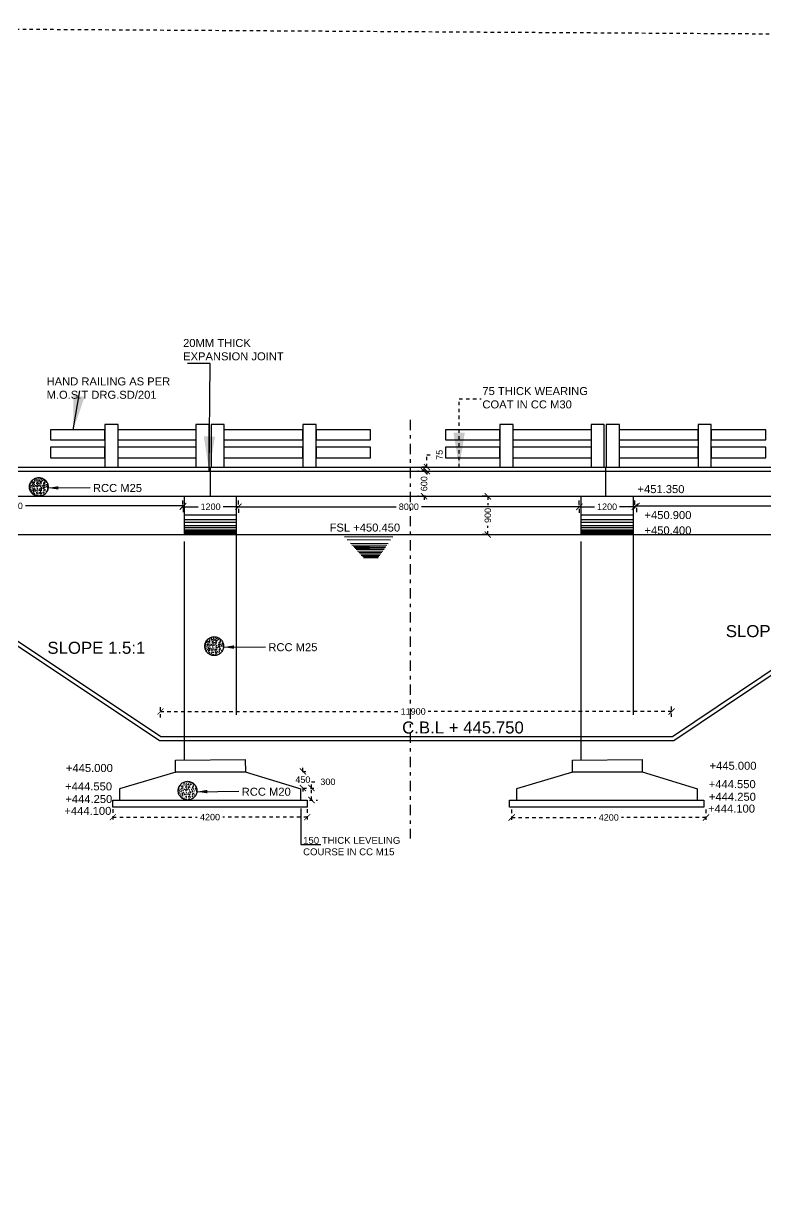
# Model space of a CAD drawing. Header units: inches. Extents: x 334 to 11487, y 381 to 10656.
# Drawn here: x 507.82 to 529.4, y 494.18 to 528.01 of the extents above; entities that cross this region are included whole.
import ezdxf

# ---------------------------------------------------------------- set-up
doc = ezdxf.new("R2010")
doc.units = ezdxf.units.IN
doc.header["$MEASUREMENT"] = 0
doc.linetypes.add('DASHDOT', pattern=[1, 0.5, -0.25, 0, -0.25])
doc.linetypes.add('HIDDEN', pattern=[9.525, 6.35, -3.175])
for name, color, linetype in [('DIMENSION', 255, 'Continuous'), ('DRAWING', 7, 'Continuous'), ('HATCH', 7, 'Continuous'), ('TEXT', 255, 'Continuous')]:
    doc.layers.add(name, color=color, linetype=linetype)
doc.layers.get('0').off()
doc.styles.get("Standard").update_dxf_attribs({"font": 'arial.ttf'})
doc.styles.add('TIMES NEW ROMAN', font='times.ttf')
doc.dimstyles.new('dig', dxfattribs={"dimtxt": 0.1875, "dimasz": 0.18, "dimexe": 0.18, "dimexo": 0.0625, "dimgap": 0.09, "dimtad": 0, "dimtih": 1, "dimtoh": 1, "dimdec": 4, "dimzin": 0, "dimdsep": 46, "dimtxsty": 'Standard', "dimblk": 'ARCHTICK', "dimcen": 0.09, "dimadec": 0, "dimazin": 0, "dimtfac": 1, "dimtdec": 4, "dimtofl": 0, "dimtmove": 0, "dimatfit": 3, "dimldrblk": 'ARCHTICK', "dimfxl": 1, "dimtolj": 1, "dimtzin": 0, "dimarcsym": 0})
doc.dimstyles.new('ISO-25', dxfattribs={"dimtxt": 0.636364, "dimasz": 1, "dimexe": 1.25, "dimexo": 0.625, "dimtad": 0, "dimtih": 1, "dimtoh": 1, "dimlfac": 100, "dimtxsty": 'TIMES NEW ROMAN', "dimcen": 2.5, "dimadec": 0, "dimazin": 0, "dimtfac": 1, "dimtmove": 0, "dimatfit": 3, "dimfxl": 1, "dimarcsym": 0})

# ---------------------------------------------------------------- blocks, each defined once
blk = doc.blocks.new('_ArchTick')
at = {"color": 0, "linetype": 'ByBlock', "const_width": 0.15}
blk.add_lwpolyline([(-0.5, -0.5), (0.5, 0.5)], dxfattribs=at)
blk = doc.blocks.new('*D33')
at = {"layer": 'Defpoints', "color": 0, "linetype": 'HIDDEN', "transparency": 16777216}
for p in [(523.984, 513.932), (525.6, 513.949), (525.6, 513.932)]:
    blk.add_point(p, dxfattribs=at)
at = {"layer": 'DIMENSION', "color": 0, "linetype": 'HIDDEN', "lineweight": -2, "transparency": 16777216}
for p, q in [((523.984, 513.995), (523.984, 514.129)), ((523.984, 513.949), (524.431, 513.949)), ((525.6, 513.949), (525.153, 513.949)), ((525.6, 513.995), (525.6, 514.129))]:
    blk.add_line(p, q, dxfattribs=at)
at = {"layer": 'DIMENSION', "color": 0, "linetype": 'HIDDEN', "lineweight": -2, "transparency": 16777216, "xscale": 0.18, "yscale": 0.18, "zscale": 0.18, "rotation": 180}
blk.add_blockref('_ArchTick', (523.984, 513.949), dxfattribs=at)
at = {"layer": 'DIMENSION', "color": 0, "linetype": 'HIDDEN', "lineweight": -2, "transparency": 16777216, "xscale": 0.18, "yscale": 0.18, "zscale": 0.18}
blk.add_blockref('_ArchTick', (525.6, 513.949), dxfattribs=at)
at = {"layer": 'DIMENSION', "color": 0, "linetype": 'HIDDEN', "transparency": 16777216, "insert": (524.792, 513.949), "char_height": 0.1875, "attachment_point": 5}
blk.add_mtext('\\A1;1200', dxfattribs=at)
blk = doc.blocks.new('*D34')
at = {"layer": 'Defpoints', "color": 0, "linetype": 'HIDDEN', "transparency": 16777216}
for p in [(514.077, 513.953), (523.984, 513.953), (523.984, 513.949)]:
    blk.add_point(p, dxfattribs=at)
at = {"layer": 'DIMENSION', "color": 0, "linetype": 'HIDDEN', "lineweight": -2, "transparency": 16777216}
for p, q in [((514.077, 513.949), (518.661, 513.949)), ((523.984, 513.949), (519.4, 513.949)), ((514.077, 513.89), (514.077, 513.769)), ((523.984, 513.89), (523.984, 513.769))]:
    blk.add_line(p, q, dxfattribs=at)
at = {"layer": 'DIMENSION', "color": 0, "linetype": 'HIDDEN', "lineweight": -2, "transparency": 16777216, "xscale": 0.18, "yscale": 0.18, "zscale": 0.18, "rotation": 180}
blk.add_blockref('_ArchTick', (514.077, 513.949), dxfattribs=at)
at = {"layer": 'DIMENSION', "color": 0, "linetype": 'HIDDEN', "lineweight": -2, "transparency": 16777216, "xscale": 0.18, "yscale": 0.18, "zscale": 0.18}
blk.add_blockref('_ArchTick', (523.984, 513.949), dxfattribs=at)
at = {"layer": 'DIMENSION', "color": 0, "linetype": 'HIDDEN', "transparency": 16777216, "insert": (519.03, 513.949), "char_height": 0.1875, "attachment_point": 5}
blk.add_mtext('\\A1;8000', dxfattribs=at)
blk = doc.blocks.new('*D35')
at = {"layer": 'Defpoints', "color": 0, "linetype": 'HIDDEN', "transparency": 16777216}
for p in [(512.461, 513.949), (514.077, 513.949), (514.077, 513.949)]:
    blk.add_point(p, dxfattribs=at)
at = {"layer": 'DIMENSION', "color": 0, "linetype": 'HIDDEN', "lineweight": -2, "transparency": 16777216}
for p, q in [((512.461, 514.011), (512.461, 514.129)), ((512.461, 513.949), (512.908, 513.949)), ((514.077, 513.949), (513.63, 513.949)), ((514.077, 514.011), (514.077, 514.129))]:
    blk.add_line(p, q, dxfattribs=at)
at = {"layer": 'DIMENSION', "color": 0, "linetype": 'HIDDEN', "lineweight": -2, "transparency": 16777216, "xscale": 0.18, "yscale": 0.18, "zscale": 0.18, "rotation": 180}
blk.add_blockref('_ArchTick', (512.461, 513.949), dxfattribs=at)
at = {"layer": 'DIMENSION', "color": 0, "linetype": 'HIDDEN', "lineweight": -2, "transparency": 16777216, "xscale": 0.18, "yscale": 0.18, "zscale": 0.18}
blk.add_blockref('_ArchTick', (514.077, 513.949), dxfattribs=at)
at = {"layer": 'DIMENSION', "color": 0, "linetype": 'HIDDEN', "transparency": 16777216, "insert": (513.269, 513.949), "char_height": 0.1875, "attachment_point": 5}
blk.add_mtext('\\A1;1200', dxfattribs=at)
blk = doc.blocks.new('*D36')
at = {"layer": 'Defpoints', "color": 0, "linetype": 'HIDDEN', "transparency": 16777216}
for p in [(525.647, 513.978), (535.553, 513.978), (535.553, 513.974)]:
    blk.add_point(p, dxfattribs=at)
at = {"layer": 'DIMENSION', "color": 0, "linetype": 'HIDDEN', "lineweight": -2, "transparency": 16777216}
for p, q in [((525.647, 513.974), (530.23, 513.974)), ((525.647, 513.915), (525.647, 513.794)), ((535.553, 513.974), (530.97, 513.974)), ((535.553, 513.915), (535.553, 513.794))]:
    blk.add_line(p, q, dxfattribs=at)
at = {"layer": 'DIMENSION', "color": 0, "linetype": 'HIDDEN', "lineweight": -2, "transparency": 16777216, "xscale": 0.18, "yscale": 0.18, "zscale": 0.18, "rotation": 180}
blk.add_blockref('_ArchTick', (525.647, 513.974), dxfattribs=at)
at = {"layer": 'DIMENSION', "color": 0, "linetype": 'HIDDEN', "lineweight": -2, "transparency": 16777216, "xscale": 0.18, "yscale": 0.18, "zscale": 0.18}
blk.add_blockref('_ArchTick', (535.553, 513.974), dxfattribs=at)
at = {"layer": 'DIMENSION', "color": 0, "linetype": 'HIDDEN', "transparency": 16777216, "insert": (530.6, 513.974), "char_height": 0.1875, "attachment_point": 5}
blk.add_mtext('\\A1;8000', dxfattribs=at)
blk = doc.blocks.new('*D37')
at = {"layer": 'Defpoints', "color": 0, "linetype": 'HIDDEN', "transparency": 16777216}
for p in [(502.568, 513.978), (512.474, 513.978), (512.474, 513.974)]:
    blk.add_point(p, dxfattribs=at)
at = {"layer": 'DIMENSION', "color": 0, "linetype": 'HIDDEN', "lineweight": -2, "transparency": 16777216}
for p, q in [((502.568, 513.974), (507.151, 513.974)), ((502.568, 513.915), (502.568, 513.794)), ((512.474, 513.974), (507.891, 513.974)), ((512.474, 513.915), (512.474, 513.794))]:
    blk.add_line(p, q, dxfattribs=at)
at = {"layer": 'DIMENSION', "color": 0, "linetype": 'HIDDEN', "lineweight": -2, "transparency": 16777216, "xscale": 0.18, "yscale": 0.18, "zscale": 0.18, "rotation": 180}
blk.add_blockref('_ArchTick', (502.568, 513.974), dxfattribs=at)
at = {"layer": 'DIMENSION', "color": 0, "linetype": 'HIDDEN', "lineweight": -2, "transparency": 16777216, "xscale": 0.18, "yscale": 0.18, "zscale": 0.18}
blk.add_blockref('_ArchTick', (512.474, 513.974), dxfattribs=at)
at = {"layer": 'DIMENSION', "color": 0, "linetype": 'HIDDEN', "transparency": 16777216, "insert": (507.521, 513.974), "char_height": 0.1875, "attachment_point": 5}
blk.add_mtext('\\A1;8000', dxfattribs=at)
blk = doc.blocks.new('*D52')
at = {"layer": 'Defpoints', "color": 0, "linetype": 'DASHDOT', "ltscale": 0.02, "transparency": 16777216}
for p in [(510.428, 505.214), (516.076, 505.214), (516.076, 504.924)]:
    blk.add_point(p, dxfattribs=at)
at = {"layer": 'DIMENSION', "color": 0, "linetype": 'DASHDOT', "lineweight": -2, "ltscale": 0.02, "transparency": 16777216}
for p, q in [((510.428, 505.152), (510.428, 504.744)), ((516.076, 505.152), (516.076, 504.744)), ((510.428, 504.924), (512.879, 504.924)), ((516.076, 504.924), (513.625, 504.924))]:
    blk.add_line(p, q, dxfattribs=at)
at = {"layer": 'DIMENSION', "color": 0, "linetype": 'DASHDOT', "lineweight": -2, "ltscale": 0.02, "transparency": 16777216, "xscale": 0.18, "yscale": 0.18, "zscale": 0.18, "rotation": 180}
blk.add_blockref('_ArchTick', (510.428, 504.924), dxfattribs=at)
at = {"layer": 'DIMENSION', "color": 0, "linetype": 'DASHDOT', "lineweight": -2, "ltscale": 0.02, "transparency": 16777216, "xscale": 0.18, "yscale": 0.18, "zscale": 0.18}
blk.add_blockref('_ArchTick', (516.076, 504.924), dxfattribs=at)
at = {"layer": 'DIMENSION', "color": 0, "linetype": 'DASHDOT', "ltscale": 0.02, "transparency": 16777216, "insert": (513.252, 504.924), "char_height": 0.1875, "attachment_point": 5}
blk.add_mtext('\\A1;4200', dxfattribs=at)
blk = doc.blocks.new('*D53')
at = {"layer": 'Defpoints', "color": 0, "linetype": 'DASHDOT', "ltscale": 0.02, "transparency": 16777216}
for p in [(522.017, 505.206), (527.665, 505.206), (527.665, 504.915)]:
    blk.add_point(p, dxfattribs=at)
at = {"layer": 'DIMENSION', "color": 0, "linetype": 'DASHDOT', "lineweight": -2, "ltscale": 0.02, "transparency": 16777216}
for p, q in [((522.017, 505.143), (522.017, 504.735)), ((527.665, 505.143), (527.665, 504.735)), ((522.017, 504.915), (524.468, 504.915)), ((527.665, 504.915), (525.215, 504.915))]:
    blk.add_line(p, q, dxfattribs=at)
at = {"layer": 'DIMENSION', "color": 0, "linetype": 'DASHDOT', "lineweight": -2, "ltscale": 0.02, "transparency": 16777216, "xscale": 0.18, "yscale": 0.18, "zscale": 0.18, "rotation": 180}
blk.add_blockref('_ArchTick', (522.017, 504.915), dxfattribs=at)
at = {"layer": 'DIMENSION', "color": 0, "linetype": 'DASHDOT', "lineweight": -2, "ltscale": 0.02, "transparency": 16777216, "xscale": 0.18, "yscale": 0.18, "zscale": 0.18}
blk.add_blockref('_ArchTick', (527.665, 504.915), dxfattribs=at)
at = {"layer": 'DIMENSION', "color": 0, "linetype": 'DASHDOT', "ltscale": 0.02, "transparency": 16777216, "insert": (524.841, 504.915), "char_height": 0.1875, "attachment_point": 5}
blk.add_mtext('\\A1;4200', dxfattribs=at)
blk = doc.blocks.new('*D54')
at = {"layer": 'Defpoints', "color": 0, "linetype": 'DASHDOT', "ltscale": 0.02, "transparency": 16777216}
for p in [(519.473, 514.985), (519.574, 514.985), (519.574, 514.253)]:
    blk.add_point(p, dxfattribs=at)
at = {"layer": 'DIMENSION', "color": 0, "linetype": 'DASHDOT', "lineweight": -2, "ltscale": 0.02, "transparency": 16777216}
for p, q in [((519.511, 514.985), (519.293, 514.985)), ((519.473, 514.985), (519.473, 515.165)), ((519.511, 514.253), (519.293, 514.253)), ((519.473, 514.253), (519.473, 514.073))]:
    blk.add_line(p, q, dxfattribs=at)
at = {"layer": 'DIMENSION', "color": 0, "linetype": 'DASHDOT', "lineweight": -2, "ltscale": 0.02, "transparency": 16777216, "xscale": 0.18, "yscale": 0.18, "zscale": 0.18}
for p, rotation in [((519.473, 514.985), 270), ((519.473, 514.253), 90)]:
    blk.add_blockref('_ArchTick', p, dxfattribs=dict(at, rotation=rotation))
at = {"layer": 'DIMENSION', "color": 0, "linetype": 'DASHDOT', "ltscale": 0.02, "transparency": 16777216, "insert": (519.473, 514.619), "char_height": 0.1875, "attachment_point": 5, "rotation": 90}
blk.add_mtext('\\A1;600', dxfattribs=at)
blk = doc.blocks.new('*D55')
at = {"layer": 'Defpoints', "color": 0, "linetype": 'DASHDOT', "ltscale": 0.02, "transparency": 16777216}
for p in [(519.555, 515.1), (519.574, 515.1), (519.574, 514.985)]:
    blk.add_point(p, dxfattribs=at)
at = {"layer": 'DIMENSION', "color": 0, "linetype": 'DASHDOT', "lineweight": -2, "ltscale": 0.02, "transparency": 16777216}
for p, q in [((519.555, 515.1), (519.555, 515.46)), ((519.555, 515.46), (519.735, 515.46)), ((519.511, 515.1), (519.375, 515.1)), ((519.511, 514.985), (519.375, 514.985)), ((519.555, 514.985), (519.555, 514.805))]:
    blk.add_line(p, q, dxfattribs=at)
at = {"layer": 'DIMENSION', "color": 0, "linetype": 'DASHDOT', "lineweight": -2, "ltscale": 0.02, "transparency": 16777216, "xscale": 0.18, "yscale": 0.18, "zscale": 0.18}
for p, rotation in [((519.555, 515.1), 270), ((519.555, 514.985), 90)]:
    blk.add_blockref('_ArchTick', p, dxfattribs=dict(at, rotation=rotation))
at = {"layer": 'DIMENSION', "color": 0, "linetype": 'DASHDOT', "ltscale": 0.02, "transparency": 16777216, "insert": (519.921, 515.46), "char_height": 0.1875, "attachment_point": 5, "rotation": 90}
blk.add_mtext('\\A1;75', dxfattribs=at)
blk = doc.blocks.new('*D56')
at = {"layer": 'Defpoints', "color": 0, "linetype": 'DASHDOT', "ltscale": 0.02, "transparency": 16777216}
for p in [(521.326, 514.253), (521.326, 513.139), (521.326, 513.139)]:
    blk.add_point(p, dxfattribs=at)
at = {"layer": 'DIMENSION', "color": 0, "linetype": 'DASHDOT', "lineweight": -2, "ltscale": 0.02, "transparency": 16777216}
for p, q in [((521.264, 514.253), (521.146, 514.253)), ((521.326, 514.253), (521.326, 513.993)), ((521.326, 513.139), (521.326, 513.399)), ((521.264, 513.139), (521.146, 513.139))]:
    blk.add_line(p, q, dxfattribs=at)
at = {"layer": 'DIMENSION', "color": 0, "linetype": 'DASHDOT', "lineweight": -2, "ltscale": 0.02, "transparency": 16777216, "xscale": 0.18, "yscale": 0.18, "zscale": 0.18}
for p, rotation in [((521.326, 514.253), 90), ((521.326, 513.139), 270)]:
    blk.add_blockref('_ArchTick', p, dxfattribs=dict(at, rotation=rotation))
at = {"layer": 'DIMENSION', "color": 0, "linetype": 'DASHDOT', "ltscale": 0.02, "transparency": 16777216, "insert": (521.326, 513.696), "char_height": 0.1875, "attachment_point": 5, "rotation": 90}
blk.add_mtext('\\A1;900', dxfattribs=at)
blk = doc.blocks.new('*D57')
at = {"layer": 'Defpoints', "color": 0, "linetype": 'DASHDOT', "ltscale": 0.02, "transparency": 16777216}
for p in [(526.666, 507.994), (511.811, 507.758), (526.666, 507.774)]:
    blk.add_point(p, dxfattribs=at)
at = {"layer": 'DIMENSION', "color": 0, "linetype": 'DASHDOT', "lineweight": -2, "ltscale": 0.02, "transparency": 16777216}
for p, q in [((511.811, 507.82), (511.811, 508.174)), ((526.666, 507.837), (526.666, 508.174)), ((511.811, 507.994), (518.722, 507.994)), ((526.666, 507.994), (519.59, 507.994))]:
    blk.add_line(p, q, dxfattribs=at)
at = {"layer": 'DIMENSION', "color": 0, "linetype": 'DASHDOT', "lineweight": -2, "ltscale": 0.02, "transparency": 16777216, "xscale": 0.18, "yscale": 0.18, "zscale": 0.18, "rotation": 180}
blk.add_blockref('_ArchTick', (511.811, 507.994), dxfattribs=at)
at = {"layer": 'DIMENSION', "color": 0, "linetype": 'DASHDOT', "lineweight": -2, "ltscale": 0.02, "transparency": 16777216, "xscale": 0.18, "yscale": 0.18, "zscale": 0.18}
blk.add_blockref('_ArchTick', (526.666, 507.994), dxfattribs=at)
at = {"layer": 'DIMENSION', "color": 0, "linetype": 'DASHDOT', "ltscale": 0.02, "transparency": 16777216, "insert": (519.156, 507.994), "char_height": 0.1875, "attachment_point": 5}
blk.add_mtext('\\A1;11900', dxfattribs=at)
blk = doc.blocks.new('*D120')
at = {"layer": 'Defpoints', "color": 0, "linetype": 'DASHDOT', "ltscale": 0.02, "transparency": 16777216}
for p in [(516.111, 505.771), (516.2, 505.771), (516.076, 505.421)]:
    blk.add_point(p, dxfattribs=at)
at = {"layer": 'DIMENSION', "color": 0, "linetype": 'DASHDOT', "lineweight": -2, "ltscale": 0.02, "transparency": 16777216}
for p, q in [((516.2, 505.771), (516.2, 505.951)), ((516.2, 505.951), (516.38, 505.951)), ((516.173, 505.771), (516.38, 505.771)), ((516.2, 505.421), (516.2, 505.771)), ((516.139, 505.421), (516.38, 505.421))]:
    blk.add_line(p, q, dxfattribs=at)
at = {"layer": 'DIMENSION', "color": 0, "linetype": 'DASHDOT', "lineweight": -2, "ltscale": 0.02, "transparency": 16777216, "xscale": 0.18, "yscale": 0.18, "zscale": 0.18}
for p, rotation in [((516.2, 505.771), 90), ((516.2, 505.421), 270)]:
    blk.add_blockref('_ArchTick', p, dxfattribs=dict(at, rotation=rotation))
at = {"layer": 'DIMENSION', "color": 0, "linetype": 'DASHDOT', "ltscale": 0.02, "transparency": 16777216, "insert": (516.677, 505.951), "char_height": 0.1875, "attachment_point": 5}
blk.add_mtext('\\A1;300', dxfattribs=at)
blk = doc.blocks.new('*D121')
at = {"layer": 'Defpoints', "color": 0, "linetype": 'DASHDOT', "ltscale": 0.02, "transparency": 16777216}
for p in [(515.877, 506.255), (515.95, 506.255), (515.892, 505.771)]:
    blk.add_point(p, dxfattribs=at)
at = {"layer": 'DIMENSION', "color": 0, "linetype": 'DASHDOT', "lineweight": -2, "ltscale": 0.02, "transparency": 16777216}
for p, q in [((515.939, 506.255), (516.13, 506.255)), ((515.95, 506.255), (515.95, 506.435)), ((515.95, 505.771), (515.95, 505.591)), ((515.954, 505.771), (516.13, 505.771))]:
    blk.add_line(p, q, dxfattribs=at)
at = {"layer": 'DIMENSION', "color": 0, "linetype": 'DASHDOT', "lineweight": -2, "ltscale": 0.02, "transparency": 16777216, "xscale": 0.18, "yscale": 0.18, "zscale": 0.18}
for p, rotation in [((515.95, 506.255), 270), ((515.95, 505.771), 90)]:
    blk.add_blockref('_ArchTick', p, dxfattribs=dict(at, rotation=rotation))
at = {"layer": 'DIMENSION', "color": 0, "linetype": 'DASHDOT', "ltscale": 0.02, "transparency": 16777216, "insert": (515.95, 506.013), "char_height": 0.1875, "attachment_point": 5}
blk.add_mtext('\\A1;450', dxfattribs=at)

msp = doc.modelspace()

# ---------------------------------------------------------------- hatches: boundary and pattern name
at = {"layer": 'HATCH', "linetype": 'HIDDEN'}
h = msp.add_hatch(dxfattribs=at)
h.set_pattern_fill('AR-CONC', color=256, scale=0.019323, style=0)
h.set_pattern_definition([(50, (-4040.74916, -2661.10134), (0.1385935166, -0.0121253616), [0.014491971, -0.1594116807]), (355, (-4040.74916, -2661.10134), (-0.026810404, 0.1453432875), [0.0115935768, -0.1275293445]), (100.4514, (-4040.73761, -2661.10235), (0.1117832155, 0.1332178377), [0.0123162798, -0.1354790818]), (46.1842, (-4040.74916, -2661.0627), (0.2062190173, -0.0319826233), [0.0217379565, -0.239117521]), (96.6356, (-4040.73197, -2661.06536), (0.180601397, 0.188225172), [0.01847442, -0.20321859]), (351.1842, (-4040.74916, -2661.0627), (0.18060125, 0.188225313), [0.017390365, -0.191294017]), (21, (-4040.72984, -2661.07236), (0.115338129, -0.0777965503), [0.014491971, -0.1594116807]), (326, (-4040.72984, -2661.07236), (0.0470149164, 0.1401180454), [0.0115935768, -0.1275293445]), (71.4514, (-4040.72022, -2661.07884), (0.1623530926, 0.062321368), [0.0123162798, -0.1354790818]), (37.5, (-4040.74916, -2661.101343), (0.0023496036, 0.0643238409), [0, -0.1259835343, 0, -0.1294616073, 0, -0.1280124102]), (7.5, (-4040.74916, -2661.10134), (0.050831948, 0.0762107077), [0, -0.0738124388, 0, -0.1230851401, 0, -0.0487896356]), (327.5, (-4040.79225, -2661.101343), (0.1031485233, -0.00435819395), [0, -0.0483065699, 0, -0.1507164981, 0, -0.1999891994]), (317.5, (-4040.81157, -2661.10134), (0.1126868938, 0.0193429133), [0, -0.0627985409, 0, -0.1000912128, 0, -0.1420213155])])
h.paths.add_polyline_path([(508.54843, 514.5252, 1), (508.00346, 514.5252, 1)])
h = msp.add_hatch(dxfattribs=at)
h.set_pattern_fill('AR-CONC', color=256, scale=0.019323, style=0)
h.set_pattern_definition([(50, (-4035.65122, -2665.73071), (0.1385935166, -0.0121253616), [0.014491971, -0.1594116807]), (355, (-4035.65122, -2665.73071), (-0.026810404, 0.1453432875), [0.0115935768, -0.1275293445]), (100.4514, (-4035.63967, -2665.73172), (0.1117832155, 0.1332178377), [0.0123162798, -0.1354790818]), (46.1842, (-4035.65122, -2665.69207), (0.2062190173, -0.0319826233), [0.0217379565, -0.239117521]), (96.6356, (-4035.63403, -2665.69473), (0.180601397, 0.188225172), [0.01847442, -0.20321859]), (351.1842, (-4035.65122, -2665.69207), (0.18060125, 0.188225313), [0.017390365, -0.191294017]), (21, (-4035.6319, -2665.70173), (0.115338129, -0.0777965503), [0.014491971, -0.1594116807]), (326, (-4035.6319, -2665.70173), (0.0470149164, 0.1401180454), [0.0115935768, -0.1275293445]), (71.4514, (-4035.62228, -2665.70821), (0.1623530926, 0.062321368), [0.0123162798, -0.1354790818]), (37.5, (-4035.65122, -2665.73071), (0.0023496036, 0.0643238409), [0, -0.1259835343, 0, -0.1294616073, 0, -0.1280124102]), (7.5, (-4035.65122, -2665.73071), (0.050831948, 0.0762107077), [0, -0.0738124388, 0, -0.1230851401, 0, -0.0487896356]), (327.5, (-4035.69431, -2665.73071), (0.1031485233, -0.00435819395), [0, -0.0483065699, 0, -0.1507164981, 0, -0.1999891994]), (317.5, (-4035.71363, -2665.73071), (0.1126868938, 0.0193429133), [0, -0.0627985409, 0, -0.1000912128, 0, -0.1420213155])])
h.paths.add_polyline_path([(513.64637, 509.89583, 1), (513.1014, 509.89583, 1)])
h = msp.add_hatch(dxfattribs=at)
h.set_pattern_fill('AR-CONC', color=256, scale=0.019323, style=0)
h.set_pattern_definition([(50, (-4036.42555, -2669.93341), (0.1385935166, -0.0121253616), [0.014491971, -0.1594116807]), (355, (-4036.42555, -2669.93341), (-0.026810404, 0.1453432875), [0.0115935768, -0.1275293445]), (100.4514, (-4036.414, -2669.93442), (0.1117832155, 0.1332178377), [0.0123162798, -0.1354790818]), (46.1842, (-4036.42555, -2669.89477), (0.2062190173, -0.0319826233), [0.0217379565, -0.239117521]), (96.6356, (-4036.40836, -2669.89743), (0.180601397, 0.188225172), [0.01847442, -0.20321859]), (351.1842, (-4036.42555, -2669.89477), (0.18060125, 0.188225313), [0.017390365, -0.191294017]), (21, (-4036.40622, -2669.90443), (0.115338129, -0.0777965503), [0.014491971, -0.1594116807]), (326, (-4036.40622, -2669.90443), (0.0470149164, 0.1401180454), [0.0115935768, -0.1275293445]), (71.4514, (-4036.39661, -2669.91091), (0.1623530926, 0.062321368), [0.0123162798, -0.1354790818]), (37.5, (-4036.425546, -2669.93341), (0.0023496036, 0.0643238409), [0, -0.1259835343, 0, -0.1294616073, 0, -0.1280124102]), (7.5, (-4036.425546, -2669.93341), (0.050831948, 0.0762107077), [0, -0.0738124388, 0, -0.1230851401, 0, -0.0487896356]), (327.5, (-4036.468635, -2669.93341), (0.1031485233, -0.00435819395), [0, -0.0483065699, 0, -0.1507164981, 0, -0.1999891994]), (317.5, (-4036.48796, -2669.93341), (0.1126868938, 0.0193429133), [0, -0.0627985409, 0, -0.1000912128, 0, -0.1420213155])])
h.paths.add_polyline_path([(512.87205, 505.69313, 1), (512.32707, 505.69313, 1)])

# ---------------------------------------------------------------- linework, layer by layer
at = {"layer": 'DIMENSION', "ltscale": 0.02}
msp.add_lwpolyline([(515.89084, 505.17735), (515.89084, 504.12712), (516.46875, 504.12712)], dxfattribs=at)
at = {"layer": 'DRAWING', "linetype": 'HIDDEN'}
for p, q in [((513.26099, 515.10062), (513.261, 514.25271)), ((524.74534, 515.10062), (524.74535, 514.25271)), ((512.50701, 506.58594), (512.50701, 514.28208)), ((514.01499, 514.24456), (514.01499, 506.5974)), ((524.03946, 506.58594), (524.03946, 514.25271)), ((525.54743, 514.24456), (525.54743, 506.5974)), ((512.25198, 506.22734), (512.25198, 506.584)), ((514.27683, 506.5994), (514.27953, 506.24504)), ((523.78443, 506.22734), (523.78443, 506.584)), ((525.80928, 506.5994), (525.81197, 506.24504)), ((514.27953, 506.24504), (512.25198, 506.22734)), ((512.25714, 506.22734), (514.27953, 506.24504)), ((525.81197, 506.24504), (523.78443, 506.22734)), ((523.78958, 506.22734), (525.81197, 506.24504)), ((510.62371, 505.74723), (510.62371, 505.41722)), ((515.89158, 505.42064), (515.89158, 505.75065)), ((522.15616, 505.74723), (522.15616, 505.41722)), ((527.42402, 505.42064), (527.42402, 505.75065)), ((510.78638, 505.42064), (515.72641, 505.42064)), ((522.31883, 505.42064), (527.25885, 505.42064))]:
    msp.add_line(p, q, dxfattribs=at)
at = {"layer": 'DRAWING', "linetype": 'DASHDOT', "ltscale": 0.02}
msp.add_lwpolyline([(480.40751, 528.00833), (579.70437, 527.39033), (579.27964, 459.14643), (479.98278, 459.76443)], close=True, dxfattribs=at)
at = {"layer": 'DRAWING'}
for points in [[(510.57767, 516.34457), (510.19447, 516.34457), (510.19447, 515.09946), (510.57767, 515.09946)], [(513.22694, 516.3443), (512.84374, 516.3443), (512.84374, 515.09919), (513.22694, 515.09919)], [(513.66647, 516.3443), (513.28328, 516.3443), (513.28328, 515.09919), (513.66647, 515.09919)], [(516.33414, 516.34398), (515.95095, 516.34398), (515.95095, 515.09887), (516.33414, 515.09887)], [(522.06202, 516.34471), (521.67883, 516.34471), (521.67883, 515.0996), (522.06202, 515.0996)], [(524.71129, 516.34445), (524.3281, 516.34445), (524.3281, 515.09934), (524.71129, 515.09934)], [(525.15083, 516.34445), (524.76763, 516.34445), (524.76763, 515.09934), (525.15083, 515.09934)], [(527.81849, 516.34413), (527.4353, 516.34413), (527.4353, 515.09902), (527.81849, 515.09902)], [(510.19447, 516.1833), (508.61514, 516.1833), (508.61514, 515.89351), (510.19447, 515.89351)], [(517.91676, 516.18272), (516.33743, 516.18272), (516.33743, 515.89293), (517.91676, 515.89293)], [(521.67883, 516.18345), (520.09949, 516.18345), (520.09949, 515.89366), (521.67883, 515.89366)], [(529.40111, 516.18286), (527.82178, 516.18286), (527.82178, 515.89307), (529.40111, 515.89307)], [(510.19447, 515.68516), (508.615, 515.68516), (508.615, 515.37485), (510.19447, 515.37485)], [(517.91676, 515.68458), (516.33729, 515.68458), (516.33729, 515.37427), (517.91676, 515.37427)], [(521.67883, 515.68531), (520.09935, 515.68531), (520.09935, 515.375), (521.67883, 515.375)], [(529.40111, 515.68472), (527.82164, 515.68472), (527.82164, 515.37441), (529.40111, 515.37441)]]:
    msp.add_lwpolyline(points, close=True, dxfattribs=at)
at = {"layer": 'DRAWING', "linetype": 'DASHDOT', "ltscale": 0.6}
msp.add_lwpolyline([(519.06447, 516.48042), (519.06447, 504.30194)], dxfattribs=at)
at = {"layer": 'DRAWING'}
for points in [[(512.84374, 516.1833), (510.57767, 516.1833)], [(513.66647, 515.89351), (515.95095, 515.89351), (515.95095, 516.1833), (513.66647, 516.1833)], [(524.3281, 516.18345), (522.06202, 516.18345)], [(525.15083, 515.89366), (527.4353, 515.89366), (527.4353, 516.18345), (525.15083, 516.18345)], [(510.57767, 515.89351), (512.84374, 515.89351)], [(512.84374, 515.68516), (510.57767, 515.68516)], [(513.66647, 515.37485), (515.95095, 515.37485), (515.95095, 515.68516), (513.66647, 515.68516)], [(522.06202, 515.89366), (524.3281, 515.89366)], [(524.3281, 515.68531), (522.06202, 515.68531)], [(525.15083, 515.375), (527.4353, 515.375), (527.4353, 515.68531), (525.15083, 515.68531)], [(510.57767, 515.37485), (512.84374, 515.37485)], [(522.06202, 515.375), (524.3281, 515.375)]]:
    msp.add_lwpolyline(points, dxfattribs=at)
at = {"layer": 'DRAWING', "ltscale": 0.02}
for points in [[(496.79595, 514.98567), (496.79595, 515.10202), (501.27265, 515.10202), (535.91303, 515.09798)], [(501.67453, 514.98516), (536.29664, 514.98516)], [(502.46821, 514.25271), (536.32658, 514.25271)], [(512.50701, 513.71103), (514.01499, 513.71103)], [(512.50701, 513.58322), (514.01499, 513.58322)], [(524.03946, 513.71103), (525.54743, 513.71103)], [(524.03946, 513.58322), (525.54743, 513.58322)], [(512.50701, 513.4986), (514.01499, 513.4986)], [(512.50701, 513.40721), (514.01499, 513.40721)], [(512.50701, 513.34626), (514.01499, 513.34626)], [(512.50701, 513.27856), (514.01499, 513.27856)], [(512.50701, 513.24133), (514.01499, 513.24133)], [(512.50701, 513.24133), (514.01499, 513.24133)], [(524.03946, 513.4986), (525.54743, 513.4986)], [(524.03946, 513.40721), (525.54743, 513.40721)], [(524.03946, 513.34626), (525.54743, 513.34626)], [(524.03946, 513.27856), (525.54743, 513.27856)], [(524.03946, 513.24133), (525.54743, 513.24133)], [(524.03946, 513.24133), (525.54743, 513.24133)], [(502.46821, 513.13879), (535.69928, 513.13879)], [(502.79828, 513.13879), (511.78705, 507.14967), (526.72811, 507.14967), (535.06063, 512.7484)], [(503.0128, 513.13879), (511.82305, 507.26862), (526.69186, 507.26862), (535.13549, 512.94201)], [(512.50701, 513.2078), (514.01499, 513.2078)], [(512.50701, 513.2078), (514.01499, 513.2078)], [(512.50701, 513.18715), (514.01499, 513.18715)], [(512.50701, 513.18715), (514.01499, 513.18715)], [(512.50701, 513.16516), (514.01499, 513.16516)], [(512.50701, 513.16516), (514.01499, 513.16516)], [(512.50701, 513.13998), (514.01499, 513.13998)], [(517.16127, 513.08858), (518.56147, 513.0706)], [(517.23899, 513.00184), (518.50169, 512.98562)], [(517.33433, 512.89545), (518.42836, 512.8814)], [(524.03946, 513.2078), (525.54743, 513.2078)], [(524.03946, 513.2078), (525.54743, 513.2078)], [(524.03946, 513.18715), (525.54743, 513.18715)], [(524.03946, 513.18715), (525.54743, 513.18715)], [(524.03946, 513.16516), (525.54743, 513.16516)], [(524.03946, 513.16516), (525.54743, 513.16516)], [(524.03946, 513.13998), (525.54743, 513.13998)], [(517.37812, 512.84658), (518.39467, 512.83352)], [(517.42106, 512.79866), (518.36164, 512.78658)], [(517.4435, 512.7736), (518.34438, 512.76203)], [(517.47286, 512.74085), (518.3218, 512.72995)], [(517.49659, 512.71436), (518.30354, 512.704)], [(517.5342, 512.67239), (518.27461, 512.66288)], [(517.57491, 512.62695), (518.2433, 512.61837)], [(517.60974, 512.58809), (518.21651, 512.5803)], [(517.64771, 512.54571), (518.1873, 512.53878)], [(517.67946, 512.51028), (518.16288, 512.50407)], [(517.71004, 512.47615), (518.13935, 512.47064)], [(512.25198, 506.584), (514.27683, 506.5994)], [(523.78443, 506.584), (525.80928, 506.5994)]]:
    msp.add_lwpolyline(points, dxfattribs=at)
for points in [[(512.50701, 514.25271), (514.01499, 514.25271), (514.01499, 513.13998), (512.50701, 513.13998)], [(524.03946, 514.25271), (525.54743, 514.25271), (525.54743, 513.13998), (524.03946, 513.13998)]]:
    msp.add_lwpolyline(points, close=True, dxfattribs=at)
at = {"layer": 'DRAWING', "linetype": 'HIDDEN'}
for points in [[(512.25714, 506.22734), (510.62371, 505.74723)], [(514.27619, 506.24606), (515.89158, 505.75065)], [(523.78958, 506.22734), (522.15616, 505.74723)], [(525.80863, 506.24606), (527.42402, 505.75065)]]:
    msp.add_lwpolyline(points, dxfattribs=at)
for points in [[(510.42799, 505.42064), (516.07602, 505.42064), (516.07602, 505.21434), (510.42799, 505.21434)], [(521.96043, 505.42064), (527.60846, 505.42064), (527.60846, 505.21434), (521.96043, 505.21434)]]:
    msp.add_lwpolyline(points, close=True, dxfattribs=at)
for centre in [(508.27594, 514.5252), (513.37388, 509.89583), (512.59956, 505.69313)]:
    msp.add_circle(centre, 0.27249, dxfattribs=at)

# ---------------------------------------------------------------- texts
at = {"layer": 'TEXT', "attachment_point": 1}
for s, insert, char_height, width in [('20MM THICK EXPANSION JOINT', (512.46964, 518.82797), 0.2326387, 2.9622023), ('HAND RAILING AS PER M.O.S.T DRG.SD/201', (508.50213, 517.71014), 0.2326387, 3.6316067), ('75 THICK WEARING COAT IN CC M30', (521.16777, 517.42974), 0.2326387, 3.4514203), ('RCC M25', (509.84892, 514.61133), 0.232639, 1.4566998), ('+451.350', (525.67589, 514.57887), 0.232639, 1.3513449), ('+450.900', (525.87852, 513.82378), 0.232639, 1.3513449), ('FSL +450.450', (516.72702, 513.46047), 0.2326387, 2.0975238), ('+450.400', (525.87849, 513.37819), 0.232639, 1.3513449), ('SLOPE 1.5:1', (528.24238, 510.50805), 0.348958, 3.3136104), ('SLOPE 1.5:1', (508.5259, 510.02258), 0.348958, 3.3136104), ('RCC M25', (514.94686, 509.98197), 0.232639, 1.4566998), ('C.B.L + 445.750', (518.83537, 507.70512), 0.348958, 3.8408736), ('+445.000', (509.06379, 506.46911), 0.232639, 1.3513449), ('+445.000', (527.76993, 506.53482), 0.232639, 1.3513449), ('+444.550', (509.04005, 505.934), 0.232639, 1.3513449), ('RCC M20', (514.17253, 505.77927), 0.232639, 1.4566998), ('+444.550', (527.74619, 505.9997), 0.232639, 1.3513449), ('+444.250', (509.04612, 505.56706), 0.232639, 1.3513449), ('+444.250', (527.75226, 505.63276), 0.232639, 1.3513449), ('+444.100', (509.0199, 505.22284), 0.232639, 1.3513449), ('+444.100', (527.72605, 505.28855), 0.232639, 1.3513449), ('150 THICK LEVELING COURSE IN CC M15', (515.95689, 504.34901), 0.2, 2.9671942)]:
    msp.add_mtext(s, dxfattribs=dict(at, insert=insert, char_height=char_height, width=width))

# ---------------------------------------------------------------- dimensions: what is measured, and where the dimension line sits
at = {"layer": 'DIMENSION', "linetype": 'DASHDOT', "ltscale": 0.02}
for base, p1, p2, text, picture, middle in [((519.5554, 515.09989), (519.57379, 514.98516), (519.57381, 515.09989), '75', '*D55', (519.92075, 515.45989)), ((519.47272, 514.98516), (519.57379, 514.25271), (519.57379, 514.98516), '600', '*D54', (519.47272, 514.61894)), ((521.32642, 513.13879), (521.32642, 514.25271), (521.32642, 513.13879), '900', '*D56', (521.32642, 513.69575))]:
    dim = msp.add_linear_dim(base=base, p1=p1, p2=p2, angle=90, text=text, dimstyle='dig', dxfattribs=at)
    dim.commit()
    dim.dimension.update_dxf_attribs({"geometry": picture, "text_midpoint": middle, "text_rotation": 90})
at = {"layer": 'DIMENSION', "linetype": 'HIDDEN'}
for base, p1, p2, text, picture, middle in [((512.47384, 513.97414), (502.56775, 513.97781), (512.47384, 513.97781), '8000', '*D37', (507.52079, 513.97414)), ((514.07743, 513.94896), (512.46069, 513.94896), (514.07743, 513.94896), '1200', '*D35', (513.26906, 513.94896)), ((523.98352, 513.94896), (514.07743, 513.95263), (523.98352, 513.95263), '8000', '*D34', (519.03047, 513.94896)), ((525.60025, 513.94896), (523.98352, 513.93208), (525.60025, 513.93208), '1200', '*D33', (524.79189, 513.94896)), ((535.55306, 513.97414), (525.64697, 513.97781), (535.55306, 513.97781), '8000', '*D36', (530.60002, 513.97414))]:
    dim = msp.add_linear_dim(base=base, p1=p1, p2=p2, text=text, dimstyle='dig', dxfattribs=at)
    dim.commit()
    dim.dimension.update_dxf_attribs({"geometry": picture, "text_midpoint": middle})
at = {"layer": 'DIMENSION', "linetype": 'DASHDOT', "ltscale": 0.02}
dim = msp.add_linear_dim(base=(526.66559, 507.99386), p1=(511.81086, 507.75771), p2=(526.66559, 507.77431), text='11900', dimstyle='dig', dxfattribs=at)
dim.commit()
dim.dimension.update_dxf_attribs({"geometry": '*D57', "text_midpoint": (519.15613, 507.99386), "dimtype": 160})
for base, p1, p2, text, picture, middle in [((515.95048, 506.25486), (515.89158, 505.77117), (515.87652, 506.25486), '450', '*D121', (515.95048, 506.01302)), ((516.1998, 505.77117), (516.07602, 505.42064), (516.11097, 505.77117), '300', '*D120', (516.67655, 505.95117))]:
    dim = msp.add_linear_dim(base=base, p1=p1, p2=p2, angle=90, text=text, dimstyle='dig', dxfattribs=at)
    dim.commit()
    dim.dimension.update_dxf_attribs({"geometry": picture, "text_midpoint": middle})
for base, p1, p2, picture, middle in [((516.07602, 504.92377), (510.42799, 505.21434), (516.07602, 505.21434), '*D52', (513.252, 504.92377)), ((527.6652, 504.91527), (522.01717, 505.20584), (527.6652, 505.20584), '*D53', (524.84119, 504.91527))]:
    dim = msp.add_linear_dim(base=base, p1=p1, p2=p2, text='4200', dimstyle='dig', dxfattribs=at)
    dim.commit()
    dim.dimension.update_dxf_attribs({"geometry": picture, "text_midpoint": middle})

# ---------------------------------------------------------------- leaders
at = {"layer": 'DIMENSION', "ltscale": 0.02}
for points in [[(513.2259, 514.99224), (513.25584, 518.11086), (512.59333, 518.11086)], [(509.27682, 516.1833), (509.46971, 517.31921)]]:
    msp.add_leader(points, dimstyle='ISO-25', override={"dimgap": 0.625, "dimtad": 0}, dxfattribs=at)
at = {"layer": 'DRAWING', "linetype": 'DASHDOT', "ltscale": 0.02}
msp.add_leader([(520.4929, 515.09978), (520.4929, 517.08513), (521.1322, 517.08513)], dimstyle='ISO-25', override={"dimgap": 0.625, "dimtad": 0}, dxfattribs=at)
at = {"layer": 'TEXT', "ltscale": 0.02}
for points in [[(508.54725, 514.4958), (509.76696, 514.50833)], [(513.64519, 509.86644), (514.8649, 509.87896)], [(512.87086, 505.66374), (514.09057, 505.67626)]]:
    msp.add_leader(points, dimstyle='ISO-25', override={"dimasz": 0.3, "dimgap": 0.625, "dimtad": 0}, dxfattribs=at)

doc.saveas('drawing.dxf')
